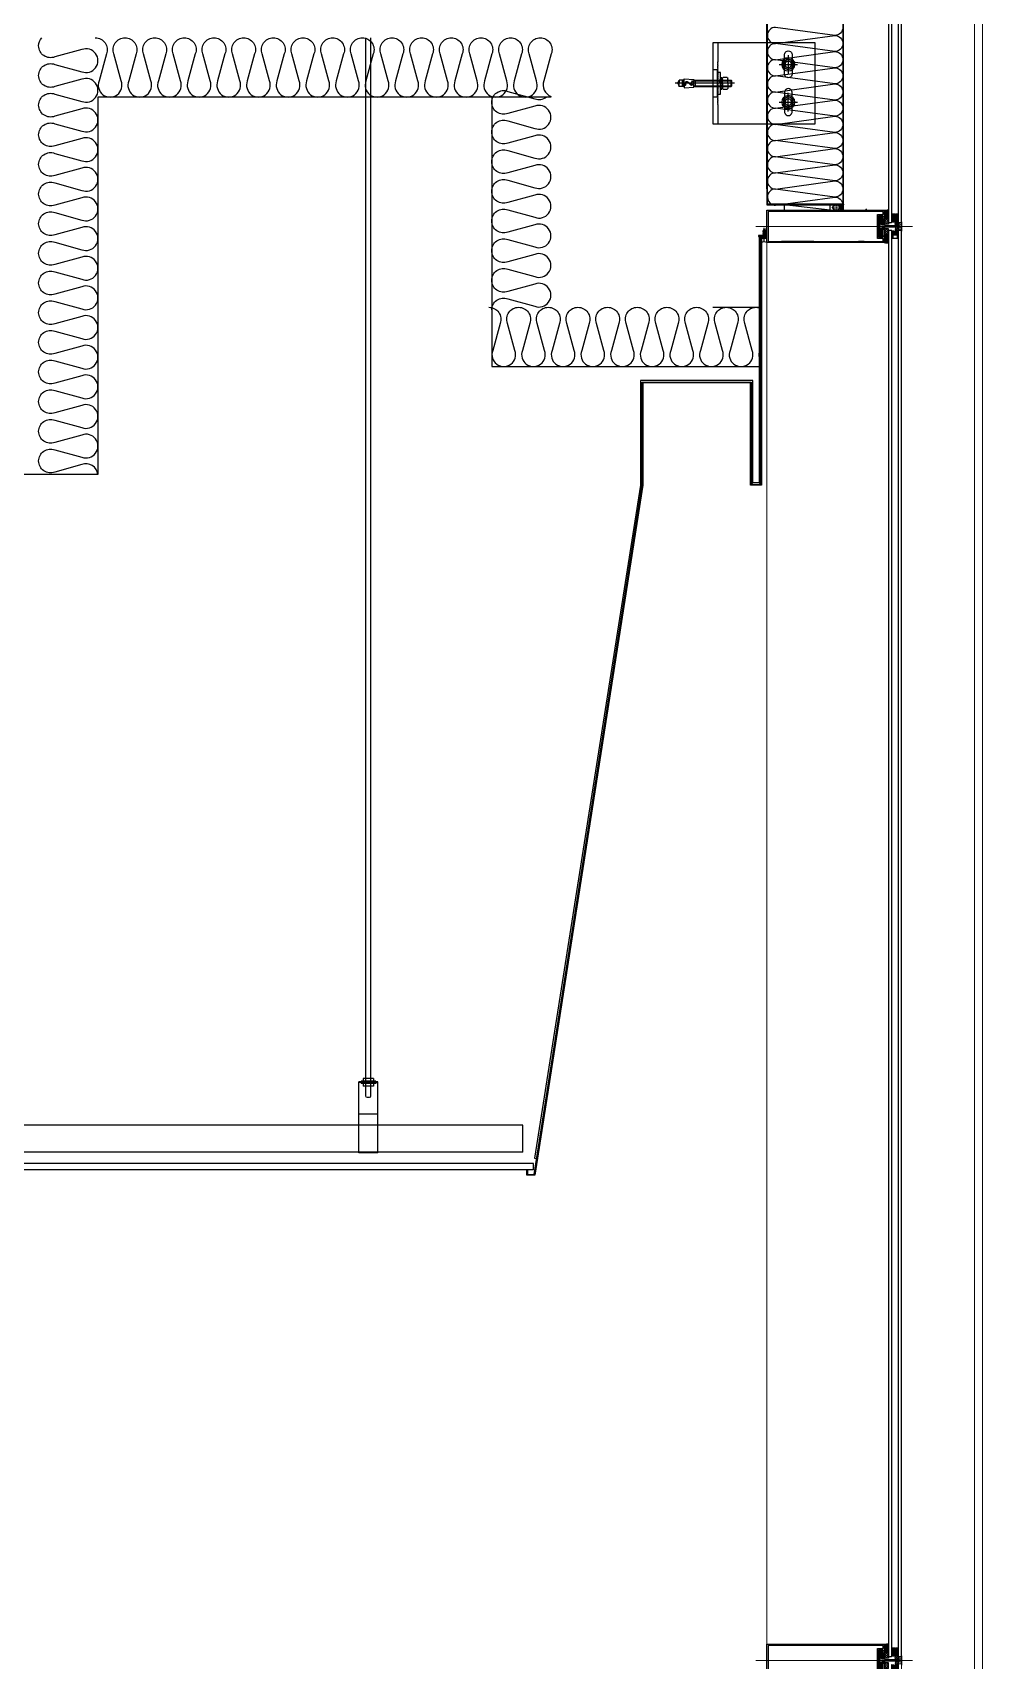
# Model space of a CAD drawing. Header units: millimetres. Extents: x 17311 to 801382, y -242618 to -104888.
# Drawn here: x 153284 to 155045, y -215018 to -211999 of the extents above; entities that cross this region are included whole.
import ezdxf

# ---------------------------------------------------------------- set-up
doc = ezdxf.new("R2010")
doc.units = ezdxf.units.MM
doc.header["$LTSCALE"] = 250
for name, pattern in [('CENTER2', [28.575, 19.05, -3.175, 3.175, -3.175]), ('HIDDEN', [9.525, 6.35, -3.175]), ('HIDDEN2', [4.7625, 3.175, -1.5875])]:
    doc.linetypes.add(name, pattern=pattern)
for name, color, linetype in [('A-ALU', 4, 'Continuous'), ('A-CEIL', 8, 'Continuous'), ('A-CEIL_EL', 8, 'Continuous'), ('A-ELE-8', 8, 'Continuous'), ('A-ETC-8', 8, 'Continuous'), ('A-WIN', 4, 'Continuous'), ('ACCY', 5, 'Continuous'), ('B-AR', 7, 'Continuous'), ('EGI', 6, 'Continuous'), ('fastener', 1, 'Continuous'), ('GLASS', 7, 'Continuous'), ('ISL', 251, 'Continuous'), ('polyamide', 6, 'Continuous'), ('S-TEEL', 4, 'Continuous'), ('SEALANT', 252, 'Continuous'), ('W250', 7, 'Continuous')]:
    doc.layers.add(name, color=color, linetype=linetype)
doc.layers.add('A-WIN-ELE', color=8, linetype='Continuous', lineweight=9)
doc.layers.add('CEN', color=1, linetype='Continuous', lineweight=9)
pattern_1 = [(90, (81579.6663, 89232.96467), (-0.15875, 0.079375), [0, -0.15875])]
pattern_2 = [(225, (58237.0189, -22344.7967), (1.122532015, -1.122532015), []), (315, (58237.0189, -22344.7967), (1.122532015, 1.122532015), [])]
pattern_3 = [(270, (-24016.0779, 66483.7451), (1.5875, -1.5875), [1.5875, -1.5875])]
pattern_4 = [(315, (-462.3626, 2021.3178), (0.8838835, 0.8838835), []), (45, (-462.3626, 2021.3178), (-0.8838835, 0.8838835), [])]
pattern_5 = [(248.1986, (-173432.0886, -82748.5761), (0.464238432, -0.5222680618), [0, -0.625])]

# ---------------------------------------------------------------- blocks, each defined once
blk = doc.blocks.new('SCR')
at = {"layer": 'ACCY'}
for p, q in [((-4.3, 0), (-4.3, 1.1)), ((4.3, 0), (-4.3, 0)), ((2.8, 2.6), (-2.8, 2.6)), ((4.3, 0), (4.3, 1.1)), ((-2, -1.6), (-2, 0)), ((2, -0.8), (-2, -1.6)), ((-1.5, -1.9), (-2, -1.6)), ((2, -2.4), (-2, -3.2)), ((-1.5, -2.8), (-2, -3.2)), ((-1.5, -3.5), (-2, -3.2)), ((2, -4), (-2, -4.7)), ((-1.5, -4.4), (-2, -4.7)), ((-1.5, -5.1), (-2, -4.7)), ((2, -5.5), (-2, -6.3)), ((-1.5, -6), (-2, -6.3)), ((-1.5, -6.6), (-2, -6.3)), ((2, -7.1), (-2, -7.9)), ((-1.5, -7.6), (-2, -7.9)), ((-1.5, -8.2), (-2, -7.9)), ((2, -8.7), (-2, -9.5)), ((-1.5, -9.1), (-2, -9.5)), ((-1.5, -9.8), (-2, -9.5)), ((-1.5, -10.7), (-2, -11)), ((-1.5, -11.4), (-2, -11)), ((1.5, -1.1), (-1.5, -1.9)), ((-1.5, -1.9), (-1.5, -2.8)), ((1.5, -2.1), (-1.5, -2.8)), ((1.5, -2.7), (-1.5, -3.5)), ((-1.5, -3.5), (-1.5, -4.4)), ((1.5, -3.6), (-1.5, -4.4)), ((1.5, -4.3), (-1.5, -5.1)), ((-1.5, -6), (-1.5, -5.1)), ((1.5, -5.2), (-1.5, -6)), ((1.5, -5.8), (-1.5, -6.6)), ((-1.5, -7.6), (-1.5, -6.6)), ((1.5, -6.8), (-1.5, -7.6)), ((1.5, -7.4), (-1.5, -8.2)), ((-1.5, -9.1), (-1.5, -8.2)), ((1.5, -8.4), (-1.5, -9.1)), ((-1.5, -9.8), (1.5, -9)), ((-1.5, -10.7), (-1.5, -9.8)), ((1.1, -10), (-1.5, -11.4)), ((1.1, -10), (-1.5, -10.7)), ((-1.5, -11.5), (-1.5, -11.4)), ((-0.2, -14.9), (-1.4, -11.6)), ((1.5, -9.6), (0, -11.2)), ((0.2, -14.9), (1.4, -11.6)), ((1.5, -1.1), (2, -0.8)), ((1.5, -1.1), (1.5, -2.1)), ((1.5, -2.1), (2, -2.4)), ((1.5, -2.7), (2, -2.4)), ((1.5, -2.7), (1.5, -3.6)), ((1.5, -3.6), (2, -4)), ((1.5, -4.3), (2, -4)), ((1.5, -5.2), (1.5, -4.3)), ((1.5, -5.2), (1.5, -4.3)), ((1.5, -5.2), (2, -5.5)), ((1.5, -5.8), (2, -5.5)), ((1.5, -6.8), (1.5, -5.8)), ((1.5, -6.8), (2, -7.1)), ((1.5, -7.4), (2, -7.1)), ((1.5, -8.4), (1.5, -7.4)), ((1.5, -8.4), (2, -8.7)), ((1.5, -9), (2, -8.7)), ((1.5, -11.5), (1.5, -9)), ((2, -0.8), (2, 0))]:
    blk.add_line(p, q, dxfattribs=at)
at = {"layer": 'ACCY', "linetype": 'HIDDEN2'}
for p, q in [((-2.8, 2.6), (-0.2, -0.4)), ((-0.2, -0.4), (-0.5, 2.6)), ((0.2, -0.4), (2.8, 2.6)), ((0.2, -0.4), (0.5, 2.6))]:
    blk.add_line(p, q, dxfattribs=at)
at = {"layer": 'ACCY'}
blk.add_lwpolyline([(0, 7.7), (0, -17.3)], dxfattribs=at)
for centre, radius, start, end in [((-2.8, 1.1), 1.51, 90, 180), ((2.8, 1.1), 1.51, 0, 90), ((-1.2, -11.5), 0.3, 180, 198.9224), ((0.3, -13.5), 2.29, 98.6399, 136.5742), ((3.5, -13.1), 3.95, 151.537, 208.463), ((0, -14.8), 0.236, 202.5, 337.5), ((1.2, -11.5), 0.3, 341.0776, 0)]:
    blk.add_arc(centre, radius, start, end, dxfattribs=at)
at = {"layer": 'ACCY', "linetype": 'HIDDEN2'}
blk.add_arc((0, -0.2), 0.261, 221.9191, 318.0809, dxfattribs=at)
blk = doc.blocks.new('커튼월 히든바')
at = {"layer": 'GLASS', "transparency": 33554687}
h = blk.add_hatch(dxfattribs=at)
h.set_pattern_fill('ANSI37', color=253, scale=10, angle=90, style=0)
h.set_pattern_definition(pattern_4)
h.paths.add_polyline_path([(-182, 8.5, 0.198912), (-181.7, 7.8, 0.112366), (-194.3, 7.8, 0.198912), (-194, 8.5), (-194, 15.5), (-193, 15.5), (-193, 16.2, 0.414214), (-192.3, 15.5), (-183.8, 15.5, 0.414035), (-183.1, 16.2), (-183.1, 15.5), (-182, 15.5)])
h = blk.add_hatch(dxfattribs=at)
h.set_pattern_fill('ANSI37', color=253, scale=10, angle=270, style=0)
h.set_pattern_definition(pattern_4)
h.paths.add_polyline_path([(-182, -8.5, -0.198912), (-181.7, -7.8, -0.112366), (-194.3, -7.8, -0.198912), (-194, -8.5), (-194, -15.5), (-193, -15.5), (-193, -16.2, -0.414214), (-192.3, -15.5), (-183.8, -15.5, -0.414035), (-183.1, -16.2), (-183.1, -15.5), (-182, -15.5)])
at = {"layer": 'SEALANT', "transparency": 33554687}
h = blk.add_hatch(dxfattribs=at)
h.set_pattern_fill('ANSI37', color=253, scale=0.5)
h.set_pattern_definition(pattern_2)
h.paths.add_polyline_path([(-168, 14.5), (-176, 14.5), (-176, 31, 0.032752), (-168, 30)])
h = blk.add_hatch(dxfattribs=at)
h.set_pattern_fill('DOTS', color=253, scale=0.5)
h.set_pattern_definition([(360, (-73304.1348, 247739.18495), (0.396875, 0.79375), [0, -0.79375])])
edge = h.paths.add_edge_path()
edge.add_line((-190.8, -8.2), (-191.2, -8.2))
edge.add_arc((-186, 40.5), 49, 263.9321, 271.3061)
edge.add_line((-184.9, -8.5), (-185.3, -8.5))
edge.add_line((-185.3, -8.5), (-185.8, -8.4))
edge.add_line((-185.8, -8.4), (-186.2, -8.3))
edge.add_line((-186.2, -8.3), (-186.7, -8.2))
edge.add_line((-186.7, -8.2), (-187.1, -8.1))
edge.add_line((-187.1, -8.1), (-187.6, -8))
edge.add_line((-187.6, -8), (-188, -7.9))
edge.add_line((-188, -7.9), (-188.4, -7.7))
edge.add_line((-188.4, -7.7), (-188.8, -7.5))
edge.add_line((-188.8, -7.5), (-189.1, -7.4))
edge.add_line((-189.1, -7.4), (-189.6, -7.7))
edge.add_line((-189.6, -7.7), (-190.2, -8))
edge.add_line((-190.2, -8), (-190.8, -8.2))
edge = h.paths.add_edge_path()
edge.add_line((-191.2, 8.2), (-190.8, 8.2))
edge.add_line((-190.8, 8.2), (-190.2, 8))
edge.add_line((-190.2, 8), (-189.6, 7.7))
edge.add_line((-189.6, 7.7), (-189.1, 7.4))
edge.add_line((-189.1, 7.4), (-188.8, 7.5))
edge.add_line((-188.8, 7.5), (-188.4, 7.7))
edge.add_line((-188.4, 7.7), (-188, 7.9))
edge.add_line((-188, 7.9), (-187.6, 8))
edge.add_line((-187.6, 8), (-187.1, 8.1))
edge.add_line((-187.1, 8.1), (-186.7, 8.2))
edge.add_line((-186.7, 8.2), (-186.2, 8.3))
edge.add_line((-186.2, 8.3), (-185.8, 8.4))
edge.add_line((-185.8, 8.4), (-185.3, 8.5))
edge.add_line((-185.3, 8.5), (-184.9, 8.5))
edge.add_arc((-186, -40.5), 49, 88.6939, 96.0686)
edge = h.paths.add_edge_path()
edge.add_line((-192.6, 8), (-192.4, 8.1))
edge.add_arc((-186, -40.5), 49, 97.4949, 99.7473)
edge.add_line((-194.3, 7.8), (-195, 7.5))
edge.add_line((-195, 7.5), (-199, 7.5))
edge.add_arc((-199, 8.5), 1, 190.5973, 270, ccw=False)
edge.add_arc((-290.7, 0), 91, -5.2405, 5.2405, ccw=False)
edge.add_arc((-199, -8.5), 1, 90, 169.4027, ccw=False)
edge.add_line((-199, -7.5), (-195, -7.5))
edge.add_line((-195, -7.5), (-194.3, -7.8))
edge.add_arc((-186, 40.5), 49, 260.2527, 262.5043)
edge.add_line((-192.4, -8.1), (-192.6, -8))
edge.add_line((-192.6, -8), (-193.2, -7.7))
edge.add_line((-193.2, -7.7), (-193.7, -7.4))
edge.add_line((-193.7, -7.4), (-194.1, -6.9))
edge.add_line((-194.1, -6.9), (-194.4, -6.4))
edge.add_line((-194.4, -6.4), (-194.6, -5.8))
edge.add_line((-194.6, -5.8), (-194.8, -5.2))
edge.add_line((-194.8, -5.2), (-194.8, -4.6))
edge.add_line((-194.8, -4.6), (-194.6, -3.9))
edge.add_line((-194.6, -3.9), (-194.4, -3.4))
edge.add_line((-194.4, -3.4), (-194.1, -2.8))
edge.add_line((-194.1, -2.8), (-193.7, -2.4))
edge.add_line((-193.7, -2.4), (-193.6, -2.3))
edge.add_line((-193.6, -2.3), (-193.7, -2))
edge.add_line((-193.7, -2), (-193.8, -1.6))
edge.add_line((-193.8, -1.6), (-193.9, -1.2))
edge.add_line((-193.9, -1.2), (-193.9, -0.8))
edge.add_line((-193.9, -0.8), (-194, -0.4))
edge.add_line((-194, -0.4), (-194, 0))
edge.add_line((-194, 0), (-194, 0.4))
edge.add_line((-194, 0.4), (-193.9, 0.8))
edge.add_line((-193.9, 0.8), (-193.9, 1.2))
edge.add_line((-193.9, 1.2), (-193.8, 1.6))
edge.add_line((-193.8, 1.6), (-193.7, 2))
edge.add_line((-193.7, 2), (-193.6, 2.3))
edge.add_line((-193.6, 2.3), (-193.7, 2.4))
edge.add_line((-193.7, 2.4), (-194.1, 2.8))
edge.add_line((-194.1, 2.8), (-194.4, 3.4))
edge.add_line((-194.4, 3.4), (-194.6, 3.9))
edge.add_line((-194.6, 3.9), (-194.8, 4.6))
edge.add_line((-194.8, 4.6), (-194.8, 5.2))
edge.add_line((-194.8, 5.2), (-194.6, 5.8))
edge.add_line((-194.6, 5.8), (-194.4, 6.4))
edge.add_line((-194.4, 6.4), (-194.1, 6.9))
edge.add_line((-194.1, 6.9), (-193.7, 7.4))
edge.add_line((-193.7, 7.4), (-193.2, 7.7))
edge.add_line((-193.2, 7.7), (-192.6, 8))
at = {"layer": 'SEALANT'}
h = blk.add_hatch(dxfattribs=at)
h.set_pattern_fill('DOTS', color=8, scale=10, angle=248.1986)
h.set_pattern_definition(pattern_5)
edge = h.paths.add_edge_path()
edge.add_ellipse((-191.4, 4.9), major_axis=(0, 3.37), ratio=1, start_angle=0, end_angle=360, ccw=False)
h = blk.add_hatch(dxfattribs=at)
h.set_pattern_fill('DASH', color=253, scale=0.5, angle=90, style=0)
h.set_pattern_definition(pattern_3)
h.paths.add_polyline_path([(-168, 14.5), (-176, 14.5), (-176, 4.5), (-168, 4.5)])
at = {"layer": 'SEALANT', "transparency": 33554687}
h = blk.add_hatch(dxfattribs=at)
h.set_pattern_fill('DOTS', color=253, scale=0.1, angle=90)
h.set_pattern_definition(pattern_1)
h.paths.add_polyline_path([(-167.9, 2.7), (-166.1, 2.7), (-166.1, 2.9), (-166.1, 3.8), (-166.1, 4.5), (-167.5, 4.5, -0.362029), (-168, 4.9, -0.057613), (-168.3, 2.5), (-168.1, 2.7, -0.198912)])
at = {"layer": 'SEALANT'}
h = blk.add_hatch(dxfattribs=at)
h.set_pattern_fill('DOTS', color=8, scale=10, angle=248.1986)
h.set_pattern_definition(pattern_5)
edge = h.paths.add_edge_path()
edge.add_ellipse((-191.4, -4.9), major_axis=(0, -3.37), ratio=1, start_angle=0, end_angle=360)
h = blk.add_hatch(dxfattribs=at)
h.set_pattern_fill('DASH', color=253, scale=0.5, angle=270, style=0)
h.set_pattern_definition(pattern_3)
h.paths.add_polyline_path([(-168, -14.5), (-176, -14.5), (-176, -4.5), (-168, -4.5)])
at = {"layer": 'SEALANT', "transparency": 33554687}
h = blk.add_hatch(dxfattribs=at)
h.set_pattern_fill('ANSI37', color=253, scale=0.5)
h.set_pattern_definition(pattern_2)
h.paths.add_polyline_path([(-168, -14.5), (-176, -14.5), (-176, -31, -0.032752), (-168, -30)])
h = blk.add_hatch(dxfattribs=at)
h.set_pattern_fill('DOTS', color=253, scale=0.1, angle=270)
h.set_pattern_definition(pattern_1)
h.paths.add_polyline_path([(-167.9, -2.7), (-166.1, -2.7), (-166.1, -3), (-166.1, -3.8), (-166.1, -4.5), (-167.5, -4.5, 0.362029), (-168, -4.9, 0.057613), (-168.3, -2.5), (-168.1, -2.7, 0.198912)])
at = {"layer": 'B-AR'}
for points in [[(-163.6, -2.7, -0.414214), (-162.6, -3.7), (-162.6, -4.6, 0.298217), (-162.9, -5.1, 0.298217), (-162.6, -5.5), (-162.6, -16.3, 0.298217), (-162.9, -16.8, 0.414214), (-162.4, -17.3), (-160.4, -17.3, 0.414214), (-159.9, -16.8, 0.236068), (-160.1, -16.4), (-160.1, -0.4, 0.236068), (-159.9, 0, 0.236068), (-160.1, 0.4), (-160.1, 16.4, 0.236068), (-159.9, 16.8, 0.414214), (-160.4, 17.3), (-162.4, 17.3, 0.414214), (-162.9, 16.8, 0.298217), (-162.6, 16.3), (-162.6, 5.5, 0.298217), (-162.9, 5.1, 0.298217), (-162.6, 4.6), (-162.6, 3.7, -0.414214), (-163.6, 2.7), (-167.9, 2.7, 0.198912), (-168.1, 2.7), (-169, 1.8, -0.198911), (-169.7, 1.5), (-195.8, 1.5, 0.414214), (-197.3, 0, 0.414214), (-195.8, -1.5), (-169.7, -1.5, -0.198912), (-169, -1.8), (-168.3, -2.5, 0.198912), (-167.6, -2.7)], [(-165.3, 19, -0.414214), (-164.3, 20), (-158, 20, -0.414214), (-157.5, 19.5), (-157.5, -19.5, -0.414214), (-158, -20), (-164.3, -20, -0.414214), (-165.3, -19), (-165.3, -4.7, 0.414214), (-165.5, -4.5), (-167.5, -4.5, 0.414214), (-168, -5), (-168, -30), (50, -30), (50, 30), (-168, 30), (-168, 5, 0.414214), (-167.5, 4.5), (-165.5, 4.5, 0.414214), (-165.3, 4.7)], [(-130.6, -28), (-165.2, -28, -0.414214), (-165.7, -27.5), (-165.7, -22.7, -0.414214), (-165.2, -22.2), (-155.8, -22.2, 0.414214), (-155.3, -21.7), (-155.3, 21.7, 0.414214), (-155.8, 22.2), (-165.2, 22.2, -0.414214), (-165.7, 22.7), (-165.7, 27.5, -0.414214), (-165.2, 28), (-130.6, 28), (-130.1, 27.5), (-120.9, 27.5), (-120.4, 28), (-37.6, 28), (-37.1, 27.5), (22.1, 27.5), (22.6, 28), (47, 28, -0.414214), (47.5, 27.5), (47.5, -27.5, -0.414214), (47, -28), (22.6, -28), (22.1, -27.5), (-37.1, -27.5), (-37.6, -28), (-120.4, -28), (-120.9, -27.5), (-130.1, -27.5)]]:
    blk.add_lwpolyline(points, format="xyb", close=True, dxfattribs=at)
at = {"layer": 'CEN', "ltscale": 0.005}
blk.add_line((70, 0, 0), (-220, 0), dxfattribs=at)
at = {"layer": 'GLASS', "color": 1, "linetype": 'Continuous'}
for p, q in [((-193.3, 15.5, 0), (-193.3, 22.5, 0)), ((-182.8, 15.5, 0), (-182.8, 22.5, 0)), ((-193.3, -15.5, 0), (-193.3, -22.5, 0)), ((-182.8, -15.5, 0), (-182.8, -22.5, 0))]:
    blk.add_line(p, q, dxfattribs=at)
at = {"layer": 'GLASS', "color": 1, "linetype": 'Continuous', "elevation": 0}
for points in [[(-182, 8.5, 0.198912), (-181.7, 7.8, 0.112366), (-194.3, 7.8, 0.198912), (-194, 8.5), (-194, 15.5), (-193, 15.5), (-193, 16.2, 0.414214), (-192.3, 15.5), (-183.8, 15.5, 0.414035), (-183.1, 16.2), (-183.1, 15.5), (-182, 15.5)], [(-182, -8.5, -0.198912), (-181.7, -7.8, -0.112366), (-194.3, -7.8, -0.198912), (-194, -8.5), (-194, -15.5), (-193, -15.5), (-193, -16.2, -0.414214), (-192.3, -15.5), (-183.8, -15.5, -0.414035), (-183.1, -16.2), (-183.1, -15.5), (-182, -15.5)]]:
    blk.add_lwpolyline(points, format="xyb", close=True, dxfattribs=at)
for points in [[(-193, 15.5), (-193, 22.5), (-194, 22.5), (-194, 15.5)], [(-183.1, 15.5), (-183.1, 22.5), (-182, 22.5), (-182, 15.5)], [(-193, -15.5), (-193, -22.5), (-194, -22.5), (-194, -15.5)], [(-183.1, -15.5), (-183.1, -22.5), (-182, -22.5), (-182, -15.5)]]:
    blk.add_lwpolyline(points, close=True, dxfattribs=at)
for points in [[(-183.1, 16.2, -0.414214), (-183.8, 15.5), (-192.3, 15.5, -0.414214), (-193, 16.2), (-193, 22, -0.414214), (-192.5, 22.5), (-188.5, 22.5), (-188, 22), (-187.5, 22.5), (-183.6, 22.5, -0.414214), (-183.1, 22), (-183.1, 16.2)], [(-183.6, 16.2), (-183.6, 21.8, 0.414214), (-183.8, 22), (-192.3, 22, 0.414214), (-192.5, 21.8), (-192.5, 16.2, 0.414214), (-192.3, 16), (-183.8, 16, 0.414214), (-183.6, 16.2)], [(-183.1, -16.2, 0.414214), (-183.8, -15.5), (-192.3, -15.5, 0.414214), (-193, -16.2), (-193, -22, 0.414214), (-192.5, -22.5), (-188.5, -22.5), (-188, -22), (-187.5, -22.5), (-183.6, -22.5, 0.414214), (-183.1, -22), (-183.1, -16.2)], [(-183.6, -16.2), (-183.6, -21.8, -0.414214), (-183.8, -22), (-192.3, -22, -0.414214), (-192.5, -21.8), (-192.5, -16.2, -0.414214), (-192.3, -16), (-183.8, -16, -0.414214), (-183.6, -16.2)]]:
    blk.add_lwpolyline(points, format="xyb", dxfattribs=at)
at = {"layer": 'GLASS', "color": 8, "linetype": 'Continuous'}
for centre in [(-191.6, 21.2, 0), (-191.6, 19.7, 0), (-191.6, 18.2, 0), (-191.6, 16.7, 0), (-190.3, 21.2, 0), (-190.3, 19.7, 0), (-190.3, 18.2, 0), (-190.3, 16.7, 0), (-188.8, 21.2, 0), (-188.8, 19.7, 0), (-188.8, 18.2, 0), (-188.8, 16.7, 0), (-187.3, 21.2, 0), (-187.3, 19.7, 0), (-187.3, 18.2, 0), (-187.3, 16.7, 0), (-185.8, 21.2, 0), (-185.8, 19.7, 0), (-185.8, 18.2, 0), (-185.8, 16.7, 0), (-184.3, 21.2, 0), (-184.3, 19.7, 0), (-184.3, 18.2, 0), (-184.3, 16.7, 0)]:
    blk.add_circle(centre, 0.65, dxfattribs=at)
at = {"layer": 'polyamide', "color": 5}
blk.add_lwpolyline([(-159.7, -17.9), (-159.7, 0), (-159.7, -17.9), (-163.1, -17.9), (-163.1, -3.5), (-163.6, -3), (-166.1, -3), (-166.1, -3.8), (-165.6, -4.3), (-165.1, -4.3), (-165.1, -6.4), (-164.8, -6.7), (-164.8, -17), (-165.1, -17), (-165.1, -19), (-164.6, -19.5), (-158.2, -19.5), (-157.7, -19), (-157.7, -17), (-158, -17), (-158, -6.5), (-157.7, -6.5), (-157.7, -2), (-158, -2), (-158, 2), (-157.7, 2), (-157.7, 6.5), (-158, 6.5), (-158, 17), (-157.7, 17), (-157.7, 19), (-158.2, 19.5), (-164.6, 19.5), (-165.1, 19), (-165.1, 17), (-164.8, 17), (-164.8, 6.7), (-165.1, 6.4), (-165.1, 4.3), (-165.6, 4.3), (-166.1, 3.8), (-166.1, 2.9), (-163.6, 2.9), (-163.1, 3.4), (-163.1, 17.8), (-159.7, 17.8), (-159.7, 0)], dxfattribs=at)
at = {"layer": 'SEALANT', "color": 4}
for points in [[(-168, 30, -0.032752), (-176, 31)], [(-168, -30, 0.032752), (-176, -31)]]:
    blk.add_lwpolyline(points, format="xyb", dxfattribs=at)
at = {"layer": 'SEALANT', "color": 4, "elevation": 0}
blk.add_lwpolyline([(-200, 8.5, -0.046781), (-200, -8.5)], format="xyb", dxfattribs=at)
at = {"layer": 'SEALANT', "color": 4}
for points in [[(-168, 14.5), (-176, 14.5), (-176, 4.5), (-168, 4.5)], [(-168, -14.5), (-176, -14.5), (-176, -4.5), (-168, -4.5)]]:
    blk.add_lwpolyline(points, close=True, dxfattribs=at)
at = {"layer": 'SEALANT', "color": 8}
for centre, start, end in [((-179.4, 5.1), 346.7784, 359.2245), ((-179.4, -5.1), 0.7755, 13.2216)]:
    blk.add_arc(centre, 11.4, start, end, dxfattribs=at)
at = {"layer": 'SEALANT', "color": 4, "extrusion": (0, 0, -1)}
blk.add_ellipse((-191.4, 4.9, 0), major_axis=(0, 3.37), ratio=1, dxfattribs=at)
at = {"layer": 'SEALANT', "color": 4}
blk.add_ellipse((-191.4, -4.9, 0), major_axis=(0, -3.37), ratio=1, dxfattribs=at)
blk = doc.blocks.new('m12 set anchor')
at = {"layer": 'A-ETC-8'}
for p, q in [((-11, 5.5), (-11, 12.5)), ((-10.8, 3), (-0.5, 4)), ((-10.8, 0), (-10.8, 3)), ((-10.8, 0), (-0.5, 1)), ((-10.8, 0), (0.5, 0)), ((0, 14), (-9.5, 14)), ((0, 4), (-9.5, 4)), ((-4.8, 21), (-6, 19.8)), ((-6, 19.8), (6, 19.8)), ((-6, -49), (-6, 19.8)), ((-5.5, 5.5), (-5.5, 12.5)), ((-4.8, 21), (4.8, 21)), ((-4.8, -49), (-4.8, 21)), ((-0.5, 1), (-0.5, 4)), ((10.7, 3), (-0.5, 3)), ((0, 26), (0, -84)), ((0, 14), (9.5, 14)), ((0, 4), (9.5, 4)), ((0.5, 2), (10.7, 3)), ((0.5, -1), (0.5, 2)), ((0.5, -1), (10.7, 0)), ((6, 19.8), (4.8, 21)), ((4.8, -49), (4.8, 21)), ((5.5, 5.5), (5.5, 12.5)), ((6, -49), (6, 19.8)), ((10.7, 0), (10.7, 3)), ((11, 5.5), (11, 12.5)), ((-8.2, -67), (-7, -49)), ((-7, -49), (0, -49)), ((6, -46.6), (-6, -46.6)), ((2.6, -60.8), (-3.6, -54.7)), ((2.9, -60.5), (-3.2, -54.4)), ((0, -49), (3.9, -49)), ((7, -49), (4.4, -49)), ((8.2, -67), (7, -49)), ((-3.6, -67), (-8.2, -67)), ((-6, -67), (-6, -76.6)), ((6, -69.4), (-6, -69.4)), ((6, -70.6), (-6, -70.6)), ((0, -79), (-6, -76.6)), ((-6, -76.6), (0, -76.6)), ((-2.4, -64.1), (1.2, -64.1)), ((-2.4, -64.6), (1.2, -64.6)), ((-2.4, -67), (0, -67)), ((0, -67), (8.2, -67)), ((6, -76.6), (0, -76.6)), ((0, -79), (6, -76.6)), ((6, -67), (6, -76.6))]:
    blk.add_line(p, q, dxfattribs=at)
for centre, radius, start, end in [((-9.5, 12.5), 1.47, 90, 180), ((-9.5, 5.5), 1.47, 180, 270), ((-7, 12.5), 1.47, 0, 90), ((-7, 5.5), 1.47, 270, 0), ((-4, 12.5), 1.47, 90, 180), ((-4, 5.5), 1.47, 180, 270), ((4, 12.5), 1.47, 0, 90), ((4, 5.5), 1.47, 270, 0), ((7, 12.5), 1.47, 90, 180), ((7, 5.5), 1.47, 180, 270), ((9.5, 12.5), 1.47, 0, 90), ((9.5, 5.5), 1.47, 270, 0), ((-2.4, -53.5), 1.68, 45, 225), ((-2.4, -53.5), 1.2, 45, 225), ((1, -50.1), 3.6, 225, 18.0378), ((1, -50.1), 3.12, 225, 20.9333), ((-2.4, -65.8), 1.68, 90, 225.5847), ((-2.4, -65.8), 1.2, 90, 270), ((1.2, -62.2), 2.4, 270, 45), ((1.2, -62.2), 1.92, 270, 45)]:
    blk.add_arc(centre, radius, start, end, dxfattribs=at)
blk = doc.blocks.new('A$C34c8856c')
at = {"layer": 'fastener', "linetype": 'CENTER2'}
for p, q in [((-122.8, 35, 0), (-157.2, 35, 0)), ((-140, 52.2, 0), (-140, 17.8, 0)), ((-140, -52.2, 0), (-140, -17.8, 0)), ((-122.8, -35, 0), (-157.2, -35, 0))]:
    blk.add_line(p, q, dxfattribs=at)
at = {"layer": 'fastener'}
for points in [[(-140, 45.4), (-149, 40.2), (-149, 29.8), (-140, 24.6), (-131, 29.8), (-131, 40.2)], [(-140, -45.4), (-149, -40.2), (-149, -29.8), (-140, -24.6), (-131, -29.8), (-131, -40.2)]]:
    blk.add_lwpolyline(points, close=True, dxfattribs=at)
for centre, radius in [((-140, 35, 0), 12.2), ((-140, 35, 0), 9), ((-140, -35, 0), 12.2), ((-140, -35, 0), 9)]:
    blk.add_circle(centre, radius, dxfattribs=at)
at = {"layer": 'fastener', "linetype": 'HIDDEN'}
for centre in [(-140, 35, 0), (-140, -35, 0)]:
    blk.add_circle(centre, 6, dxfattribs=at)
at = {"layer": 'S-TEEL'}
for points in [[(-190, 75), (0, 75), (0, -75), (-190, -75)], [(-14, -20), (-14, 20), (-10, 20), (-9, 19), (-10, 18), (-9, 17), (-10, 16), (-9, 15), (-10, 14), (-9, 13), (-10, 12), (-9, 11), (-10, 10), (-9, 9), (-10, 8), (-9, 7), (-10, 6), (-9, 5), (-10, 4), (-9, 3), (-10, 2), (-9, 1), (-10, 0), (-9, -1), (-10, -2), (-9, -3), (-10, -4), (-9, -5), (-10, -6), (-9, -7), (-10, -8), (-9, -9), (-10, -10), (-9, -11), (-10, -12), (-9, -13), (-10, -14), (-9, -15), (-10, -16), (-9, -17), (-10, -18), (-9, -19), (-10, -20)]]:
    blk.add_lwpolyline(points, close=True, dxfattribs=at)
blk.add_lwpolyline([(-10, 40), (-10, 75), (0, 75), (0, -75), (-10, -75), (-10, -40), (-9, -39), (-10, -38), (-9, -37), (-10, -36), (-9, -35), (-10, -34), (-9, -33), (-10, -32), (-9, -31), (-10, -30), (-9, -29), (-10, -28), (-9, -27), (-10, -26), (-9, -25), (-10, -24), (-9, -23), (-10, -22), (-9, -21), (-10, -20), (-9, -19), (-10, -18), (-9, -17), (-10, -16), (-9, -15), (-10, -14), (-9, -13), (-10, -12), (-9, -11), (-10, -10), (-9, -9), (-10, -8), (-9, -7), (-10, -6), (-9, -5), (-10, -4), (-9, -3), (-10, -2), (-9, -1), (-10, 0), (-9, 1), (-10, 2), (-9, 3), (-10, 4), (-9, 5), (-10, 6), (-9, 7), (-10, 8), (-9, 9), (-10, 10), (-9, 11), (-10, 12), (-9, 13), (-10, 14), (-9, 15), (-10, 16), (-9, 17), (-10, 18), (-9, 19), (-10, 20), (-9, 21), (-10, 22), (-9, 23), (-10, 24), (-9, 25), (-10, 26), (-9, 27), (-10, 28), (-9, 29), (-10, 30), (-9, 31), (-10, 32), (-9, 33), (-10, 34), (-9, 35), (-10, 36), (-9, 37), (-10, 38), (-9, 39), (-10, 40)], dxfattribs=at)
for points in [[(-146.7, 15, 0.745357), (-133.3, 15, 0.072565), (-133, 17), (-133, 53, 0.072565), (-133.3, 55, 0.745355), (-146.7, 55, 0.072565), (-147, 53), (-147, 17, 0.072565)], [(-146.7, -15, -0.745357), (-133.3, -15, -0.072565), (-133, -17), (-133, -53, -0.072565), (-133.3, -55, -0.745355), (-146.7, -55, -0.072565), (-147, -53), (-147, -17, -0.072565)]]:
    blk.add_lwpolyline(points, format="xyb", close=True, dxfattribs=at)
at = {"layer": 'S-TEEL', "color": 1}
blk.add_lwpolyline([(0, -25), (-9, -25), (-9, 25), (0, 25)], close=True, dxfattribs=at)
at = {"layer": 'fastener', "rotation": 90}
blk.add_blockref('m12 set anchor', (-14, 0), dxfattribs=at)

msp = doc.modelspace()

# ---------------------------------------------------------------- hatches: boundary and pattern name
at = {"layer": 'SEALANT', "transparency": 33554687}
h = msp.add_hatch(dxfattribs=at)
h.set_pattern_fill('DOTS', color=8, scale=0.5, angle=270, style=0)
h.set_pattern_definition([(270, (-12966658.1971, -369184.0273), (0.79375, -0.396875), [0, -0.79375])])
edge = h.paths.add_edge_path()
edge.add_ellipse((154774, -212323.4), major_axis=(-6.47, 0), ratio=0.77258, start_angle=0, end_angle=360)

# ---------------------------------------------------------------- linework, layer by layer
at = {"layer": 'A-ALU'}
for p, q in [((154634.1, -212837.2), (154634.1, -212377.2, 0)), ((154635.3, -212377.2, 0), (154635.3, -212838.4)), ((154615.3, -212838.4), (154615.3, -212648.4)), ((154616.5, -212647.2), (154616.5, -212837.2)), ((154635.3, -212838.4), (154615.3, -212838.4)), ((154616.5, -212837.2), (154634.1, -212837.2))]:
    msp.add_line(p, q, dxfattribs=at)
at = {"layer": 'A-ALU', "elevation": 0}
msp.add_lwpolyline([(154615.3, -212648.4), (154415.3, -212648.4), (154415.3, -212838.4), (154215.3, -214118.4), (154200.3, -214118.4), (154200.3, -214108.4), (154201.5, -214108.4), (154201.5, -214117.2), (154214.2, -214117.2), (154414.1, -212838.3), (154414.1, -212647.2), (154616.5, -212647.2)], dxfattribs=at)
at = {"layer": 'A-CEIL'}
for p, q in [((154631.1, -212377.2, 0), (154631.1, -212834.2)), ((154619.5, -212834.2), (154619.5, -212644.2)), ((154616.5, -212837.2), (154619.5, -212834.2)), ((154631.1, -212834.2), (154619.5, -212834.2)), ((154631.1, -212834.2), (154634.1, -212837.2)), ((154212.7, -214096.4, 0), (144515.9, -214096.4, 0)), ((154212.7, -214108.4, 0), (144515.9, -214108.4, 0)), ((154212.7, -214108.4), (154212.7, -214096.4))]:
    msp.add_line(p, q, dxfattribs=at)
at = {"layer": 'A-CEIL', "elevation": 0}
msp.add_lwpolyline([(154619.5, -212644.2), (154411.1, -212644.2), (154411.1, -212838.2), (154214.6, -214086.9), (154217.5, -214087.3)], dxfattribs=at)
at = {"layer": 'A-CEIL_EL'}
for p, q in [((153902.2, -213972.6), (153902.2, -212008.4, 0)), ((153911.2, -213972.6), (153911.2, -212008.4, 0)), ((153916.3, -213938.9), (153897.2, -213938.9)), ((153897.2, -213938.9), (153897.2, -213943.9)), ((153916.3, -213938.9), (153916.3, -213943.9)), ((153889.2, -214076.6), (153889.2, -213945.4)), ((153924.2, -213945.4), (153889.2, -213945.4)), ((153924.2, -213946.6), (153889.2, -213946.6)), ((153920.2, -213943.9), (153893.3, -213943.9)), ((153893.3, -213943.9), (153893.3, -213945.4)), ((153893.3, -213946.6), (153893.3, -213948.1)), ((153920.2, -213948.1), (153893.3, -213948.1)), ((153897.2, -213948.1), (153897.2, -213953.1)), ((153916.3, -213953.1), (153897.2, -213953.1)), ((153902.2, -213972.6), (153902.2, -213953.1)), ((153911.2, -213972.6), (153911.2, -213953.1)), ((153916.3, -213948.1), (153916.3, -213953.1)), ((153920.2, -213943.9), (153920.2, -213945.4)), ((153920.2, -213946.6), (153920.2, -213948.1)), ((153924.2, -214076.6), (153924.2, -213945.4)), ((154192.8, -214025.4), (144535.8, -214025.4)), ((153924.2, -214004.9), (153889.2, -214004.9)), ((153924.2, -214025.4), (153889.2, -214025.4)), ((154192.8, -214075.4), (154192.8, -214025.4)), ((154192.8, -214075.4), (144535.8, -214075.4)), ((153924.2, -214075.4), (153889.2, -214075.4)), ((153924.2, -214076.6), (153889.2, -214076.6))]:
    msp.add_line(p, q, dxfattribs=at)
msp.add_arc((153906.7, -213961.1), 12.4, 248.715, 291.285, dxfattribs=at)
at = {"layer": 'A-ELE-8', "elevation": 0}
msp.add_lwpolyline([(154645.3, -212362.5), (154643.6, -212362.5), (154643.6, -212375.5), (154630.3, -212375.5), (154630.3, -212377.2), (154645.3, -212377.2)], close=True, dxfattribs=at)
at = {"layer": 'A-ELE-8'}
msp.add_arc((154640.3, -212396.7, 0), 9.72, 59.0425, 120.9575, dxfattribs=at)
at = {"layer": 'A-WIN', "elevation": 0}
for points in [[(154871.3, -212349.9, 0.414214), (154872.3, -212350.9), (154876.3, -212350.9, 0.414214), (154877.3, -212349.9), (154877.3, -209729.4, 0.414214), (154876.3, -209728.4), (154872.3, -209728.4, 0.414214), (154871.3, -209729.4)], [(154889.3, -212349.9, 0.414214), (154890.3, -212350.9), (154894.3, -212350.9, 0.414214), (154895.3, -212349.9), (154895.3, -209729.4, 0.414214), (154894.3, -209728.4), (154890.3, -209728.4, 0.414214), (154889.3, -209729.4)], [(154871.3, -215009.9, 0.414214), (154872.3, -215010.9), (154876.3, -215010.9, 0.414214), (154877.3, -215009.9), (154877.3, -212366.9, 0.414214), (154876.3, -212365.9), (154872.3, -212365.9, 0.414214), (154871.3, -212366.9)], [(154889.3, -215009.9, 0.414214), (154890.3, -215010.9), (154894.3, -215010.9, 0.414214), (154895.3, -215009.9), (154895.3, -212366.9, 0.414214), (154894.3, -212365.9), (154890.3, -212365.9, 0.414214), (154889.3, -212366.9)]]:
    msp.add_lwpolyline(points, format="xyb", close=True, dxfattribs=at)
at = {"layer": 'A-WIN-ELE'}
msp.add_line((155030.3, -209728.4), (155030.3, -217700.9), dxfattribs=at)
at = {"layer": 'A-WIN-ELE', "elevation": 0}
msp.add_lwpolyline([(154895.3, -217700.9), (155045.3, -217700.9), (155045.3, -209728.4), (154895.3, -209728.4)], close=True, dxfattribs=at)
msp.add_lwpolyline([(154645.3, -217678.4), (154645.3, -212388.4)], dxfattribs=at)
at = {"layer": 'EGI', "color": 8}
for p, q in [((154645.3, -212288.4, 0), (154645.3, -209790.9, 0)), ((154646.5, -212288.4, 0), (154646.5, -209790.9, 0)), ((154762.7, -212328.4, 0), (154677.7, -212318.4, 0))]:
    msp.add_line(p, q, dxfattribs=at)
at = {"layer": 'ISL'}
for p, q in [((154135.3, -212118.4), (154135.3, -212618.4)), ((154545.3, -212508.4), (154631.1, -212508.4, 0)), ((154135.3, -212618.4), (154631.1, -212618.4))]:
    msp.add_line(p, q, dxfattribs=at)
at = {"layer": 'ISL', "elevation": 0}
for points in [[(154787.7, -209762.1, 0.414214), (154786.5, -209760.9), (154646.5, -209760.9, 0.414214), (154645.3, -209762.1), (154645.3, -209790.9), (154646.5, -209790.9), (154646.5, -209762.1), (154786.5, -209762.1), (154786.5, -212317.2), (154646.5, -212317.2), (154646.5, -212288.4), (154645.3, -212288.4), (154645.3, -212317.2, 0.414214), (154646.5, -212318.4), (154786.5, -212318.4, 0.414214), (154787.7, -212317.2), (154787.7, -209762.1)], [(153405.1, -212818.4, 0.489145), (153375.4, -212800.3), (153325.1, -212814, -0.524856), (153295.3, -212793.4, -0.524856), (153325.1, -212772.8), (153375.4, -212786.5, 1.449198), (153375.4, -212745.3), (153325.1, -212759, -0.524856), (153295.3, -212738.4, -0.524856), (153325.1, -212717.8), (153375.4, -212731.5, 1.449198), (153375.4, -212690.3), (153325.1, -212704, -0.524856), (153295.3, -212683.4, -0.524856), (153325.1, -212662.8), (153375.4, -212676.5, 1.449198), (153375.4, -212635.3), (153325.1, -212649, -0.524856), (153295.3, -212628.4, -0.524856), (153325.1, -212607.8), (153375.4, -212621.5, 1.449198), (153375.4, -212580.3), (153325.1, -212594, -0.524856), (153295.3, -212573.4, -0.524856), (153325.1, -212552.8), (153375.4, -212566.5, 1.449198), (153375.4, -212525.3), (153325.1, -212539, -0.524856), (153295.3, -212518.4, -0.524856), (153325.1, -212497.8), (153375.4, -212511.5, 1.449198), (153375.4, -212470.3), (153325.1, -212484, -0.524856), (153295.3, -212463.4, -0.524856), (153325.1, -212442.8), (153375.4, -212456.5, 1.449198), (153375.4, -212415.3), (153325.1, -212429, -0.524856), (153295.3, -212408.4, -0.524856), (153325.1, -212387.8), (153375.4, -212401.5, 1.449198), (153375.4, -212360.3), (153325.1, -212374, -0.524856), (153295.3, -212353.4, -0.524856), (153325.1, -212332.8), (153375.4, -212346.5, 1.449198), (153375.4, -212305.3), (153325.1, -212319, -0.524856), (153295.3, -212298.4, -0.524856), (153325.1, -212277.8), (153375.4, -212291.5, 1.449198), (153375.4, -212250.3), (153325.1, -212264, -0.524856), (153295.3, -212243.4, -0.524856), (153325.1, -212222.8), (153375.4, -212236.5, 1.449198), (153375.4, -212195.3), (153325.1, -212209, -0.524856), (153295.3, -212188.4, -0.524856), (153325.1, -212167.8), (153375.4, -212181.5, 1.449198), (153375.4, -212140.3), (153325.1, -212154, -0.524856), (153295.3, -212133.4, -0.524856), (153325.1, -212112.8), (153375.4, -212126.5, 1.449198), (153375.4, -212085.3), (153325.1, -212099, -0.524856), (153295.3, -212078.4, -0.524856), (153325.1, -212057.8), (153375.4, -212071.5, 1.449198), (153375.4, -212030.3), (153325.1, -212044, -0.524856), (153295.3, -212023.4, -0.189761), (153301.2, -212008.4, -0.189761)], [(153400.3, -212008.4, -0.524856), (153420.8, -212038.2), (153407.2, -212088.6, 1.449198), (153448.3, -212088.6), (153434.7, -212038.2, -0.524856), (153455.3, -212008.4, -0.524856), (153475.8, -212038.2), (153462.2, -212088.6, 1.449198), (153503.3, -212088.6), (153489.7, -212038.2, -0.524856), (153510.3, -212008.4, -0.524856), (153530.8, -212038.2), (153517.2, -212088.6, 1.449198), (153558.3, -212088.6), (153544.7, -212038.2, -0.524856), (153565.3, -212008.4, -0.524856), (153585.8, -212038.2), (153572.2, -212088.6, 1.449198), (153613.3, -212088.6), (153599.7, -212038.2, -0.524856), (153620.3, -212008.4, -0.524856), (153640.8, -212038.2), (153627.2, -212088.6, 1.449198), (153668.3, -212088.6), (153654.7, -212038.2, -0.524856), (153675.3, -212008.4, -0.524856), (153695.8, -212038.2), (153682.2, -212088.6, 1.449198), (153723.3, -212088.6), (153709.7, -212038.2, -0.524856), (153730.3, -212008.4, -0.524856), (153750.8, -212038.2), (153737.2, -212088.6, 1.449198), (153778.3, -212088.6), (153764.7, -212038.2, -0.524856), (153785.3, -212008.4, -0.524856), (153805.8, -212038.2), (153792.2, -212088.6, 1.449198), (153833.3, -212088.6), (153819.7, -212038.2, -0.524856), (153840.3, -212008.4, -0.524856), (153860.8, -212038.2), (153847.2, -212088.6, 1.449198), (153888.3, -212088.6), (153874.7, -212038.2, -0.524856), (153895.3, -212008.4, -0.524856), (153915.8, -212038.2), (153902.2, -212088.6, 1.449198), (153943.3, -212088.6), (153929.7, -212038.2, -0.524856), (153950.3, -212008.4, -0.524856), (153970.8, -212038.2), (153957.2, -212088.6, 1.449198), (153998.3, -212088.6), (153984.7, -212038.2, -0.524856), (154005.3, -212008.4, -0.524856), (154025.8, -212038.2), (154012.2, -212088.6, 1.449198), (154053.3, -212088.6), (154039.7, -212038.2, -0.524856), (154060.3, -212008.4, -0.524856), (154080.8, -212038.2), (154067.2, -212088.6, 1.449198), (154108.3, -212088.6), (154094.7, -212038.2, -0.524856), (154115.3, -212008.4, -0.524856), (154135.8, -212038.2), (154122.2, -212088.6, 1.449198), (154163.3, -212088.6), (154149.7, -212038.2, -0.524856), (154170.3, -212008.4, -0.524856), (154190.8, -212038.2), (154177.2, -212088.6, 1.449198), (154218.3, -212088.6), (154204.7, -212038.2, -0.524856), (154225.3, -212008.4, -0.524856), (154245.8, -212038.2), (154232.2, -212088.6, 0.418611), (154245.3, -212117.1, 0.418611)], [(154786.5, -211989.1, -0.414316), (154771.5, -212004.1), (154661.4, -211989.1, 0.414316), (154646.5, -212004.1, 0.414316), (154661.4, -212019.1), (154771.5, -212004.1, -0.414316), (154786.5, -212019.1)], [(154786.5, -212019.1, -0.414316), (154771.5, -212034.1), (154661.4, -212019.1, 0.414316), (154646.5, -212034.1, 0.414316), (154661.4, -212049.1), (154771.5, -212034.1, -0.414316), (154786.5, -212049.1)], [(154786.5, -212049.1, -0.414316), (154771.5, -212064.1), (154661.4, -212049.1, 0.414316), (154646.5, -212064.1, 0.414316), (154661.4, -212079.1), (154771.5, -212064.1, -0.414316), (154786.5, -212079.1)], [(154786.5, -212079.1, -0.414316), (154771.5, -212094.1), (154661.4, -212079.1, 0.414316), (154646.5, -212094.1, 0.414316), (154661.4, -212109.1), (154771.5, -212094.1, -0.414316), (154786.5, -212109.1)], [(154135.3, -212513.4, -0.524856), (154165.1, -212492.8), (154215.4, -212506.5, 1.449198), (154215.4, -212465.3), (154165.1, -212479, -0.524856), (154135.3, -212458.4, -0.524856), (154165.1, -212437.8), (154215.4, -212451.5, 1.449198), (154215.4, -212410.3), (154165.1, -212424, -0.524856), (154135.3, -212403.4, -0.524856), (154165.1, -212382.8), (154215.4, -212396.5, 1.449198), (154215.4, -212355.3), (154165.1, -212369, -0.524856), (154135.3, -212348.4, -0.524856), (154165.1, -212327.8), (154215.4, -212341.5, 1.449198), (154215.4, -212300.3), (154165.1, -212314, -0.524856), (154135.3, -212293.4, -0.524856), (154165.1, -212272.8), (154215.4, -212286.5, 1.449198), (154215.4, -212245.3), (154165.1, -212259, -0.524856), (154135.3, -212238.4, -0.524856), (154165.1, -212217.8), (154215.4, -212231.5, 1.449198), (154215.4, -212190.3), (154165.1, -212204, -0.524856), (154135.3, -212183.4, -0.524856), (154165.1, -212162.8), (154215.4, -212176.5, 1.449198), (154215.4, -212135.3), (154165.1, -212149, -0.524856), (154135.3, -212128.4, -0.524856), (154165.1, -212107.8), (154215.4, -212121.5, 0.259071), (154236.6, -212118.4, 0.259071)], [(154786.5, -212109.1, -0.414316), (154771.5, -212124), (154661.4, -212109.1, 0.414316), (154646.5, -212124.1, 0.414316), (154661.4, -212139), (154771.5, -212124.1, -0.414316), (154786.5, -212139.1)], [(154786.5, -212139, -0.414316), (154771.5, -212154), (154661.4, -212139.1, 0.414316), (154646.5, -212154, 0.414316), (154661.4, -212169), (154771.5, -212154.1, -0.414316), (154786.5, -212169)], [(154786.5, -212169, -0.414316), (154771.5, -212184), (154661.4, -212169, 0.414316), (154646.5, -212184, 0.414316), (154661.4, -212199), (154771.5, -212184, -0.414316), (154786.5, -212199)], [(154786.5, -212199, -0.414316), (154771.5, -212214), (154661.4, -212199, 0.414316), (154646.5, -212214, 0.414316), (154661.4, -212229), (154771.5, -212214, -0.414316), (154786.5, -212229)], [(154786.5, -212229, -0.414316), (154771.5, -212244), (154661.4, -212229, 0.414316), (154646.5, -212244, 0.414316), (154661.4, -212259), (154771.5, -212244, -0.414316), (154786.5, -212259)], [(154786.5, -212259, -0.414316), (154771.5, -212274), (154661.4, -212259, 0.414316), (154646.5, -212274, 0.414316), (154661.4, -212289), (154771.5, -212274, -0.414316), (154786.5, -212289)], [(154786.5, -212289, -0.414316), (154771.5, -212304), (154661.4, -212289, 0.414316), (154646.5, -212304, 0.276866), (154654.4, -212317.2, 0.276866)], [(154657.3, -212318.4, 0.06919), (154661.4, -212319), (154771.5, -212304, -0.379874), (154786.3, -212317.2, -0.379874)], [(154130.3, -212508.4, -0.524856), (154150.8, -212538.2), (154137.2, -212588.6, 1.449198), (154178.3, -212588.6), (154164.7, -212538.2, -0.524856), (154185.3, -212508.4, -0.524856), (154205.8, -212538.2), (154192.2, -212588.6, 1.449198), (154233.3, -212588.6), (154219.7, -212538.2, -0.524856), (154240.3, -212508.4, -0.524856), (154260.8, -212538.2), (154247.2, -212588.6, 1.449198), (154288.3, -212588.6), (154274.7, -212538.2, -0.524856), (154295.3, -212508.4, -0.524856), (154315.8, -212538.2), (154302.2, -212588.6, 1.449198), (154343.3, -212588.6), (154329.7, -212538.2, -0.524856), (154350.3, -212508.4, -0.524856), (154370.8, -212538.2), (154357.2, -212588.6, 1.449198), (154398.3, -212588.6), (154384.7, -212538.2, -0.524856), (154405.3, -212508.4, -0.524856), (154425.8, -212538.2), (154412.2, -212588.6, 1.449198), (154453.3, -212588.6), (154439.7, -212538.2, -0.524856), (154460.3, -212508.4, -0.524856), (154480.8, -212538.2), (154467.2, -212588.6, 1.449198), (154508.3, -212588.6), (154494.7, -212538.2, -0.524856), (154515.3, -212508.4, -0.524856), (154535.8, -212538.2), (154522.2, -212588.6, 1.449198), (154563.3, -212588.6), (154549.7, -212538.2, -0.524856), (154570.3, -212508.4, -0.524856), (154590.8, -212538.2), (154577.2, -212588.6, 1.449198), (154618.3, -212588.6), (154604.7, -212538.2, -0.524856), (154625.3, -212508.4, -0.066787), (154631.1, -212509.2, -0.066787)], [(154631.1, -212592.8, 0.083147), (154631.1, -212600)], [(154631.1, -212592.8, 0.083056), (154631.1, -212600)]]:
    msp.add_lwpolyline(points, format="xyb", dxfattribs=at)
msp.add_lwpolyline([(154245.3, -212118.4), (153405.3, -212118.4), (153405.3, -212818.4), (152585.3, -212818.4), (152585.3, -212068.4), (149505.3, -212068.4)], dxfattribs=at)
msp.add_lwpolyline([(154762.7, -212318.4), (154677.7, -212318.4), (154677.7, -212328.4), (154762.7, -212328.4)], close=True, dxfattribs=at)
at = {"layer": 'SEALANT', "color": 8}
for centre, radius, start, end in [((154819.4, -212322.8, 0), 42.7, 174.0924, 174.7841), ((154819.4, -212322.8, 0), 41.2, 173.8768, 175.6385), ((154819.4, -212322.8, 0), 39.7, 173.6448, 177.4891), ((154819.4, -212322.8, 0), 38.2, 173.3945, 188.4186), ((154819.4, -212322.8, 0), 36.7, 173.1236, 188.7649), ((154819.4, -212322.8, 0), 35.2, 172.8295, 189.141), ((154819.4, -212322.8, 0), 33.7, 172.509, 189.551), ((154869.4, -212322.8, 0), 42.7, 186.7694, 187.527), ((154869.4, -212322.8, 0), 41.2, 185.9356, 187.8024), ((154869.4, -212322.8, 0), 39.7, 184.1055, 188.0988)]:
    msp.add_arc(centre, radius, start, end, dxfattribs=at)
at = {"layer": 'SEALANT', "color": 4}
msp.add_arc((154819.4, -212322.8, 0), 32.2, 170.0002, 189.9997, dxfattribs=at)
msp.add_ellipse((154774, -212323.4, 0), major_axis=(-6.47, 0), ratio=0.77258, dxfattribs=at)

# ---------------------------------------------------------------- block references
at = {"layer": 'A-CEIL', "xscale": -1, "rotation": 180}
msp.add_blockref('SCR', (154640.3, -212378.4, 0), dxfattribs=at)
at = {"layer": 'A-ETC-8', "xscale": -1}
msp.add_blockref('A$C34c8856c', (154545.3, -212092.8), dxfattribs=at)
at = {"layer": 'W250', "xscale": -1}
for p in [(154695.3, -212358.4, 0), (154695.3, -215018.4, 0)]:
    msp.add_blockref('커튼월 히든바', p, dxfattribs=at)

doc.saveas('drawing.dxf')
